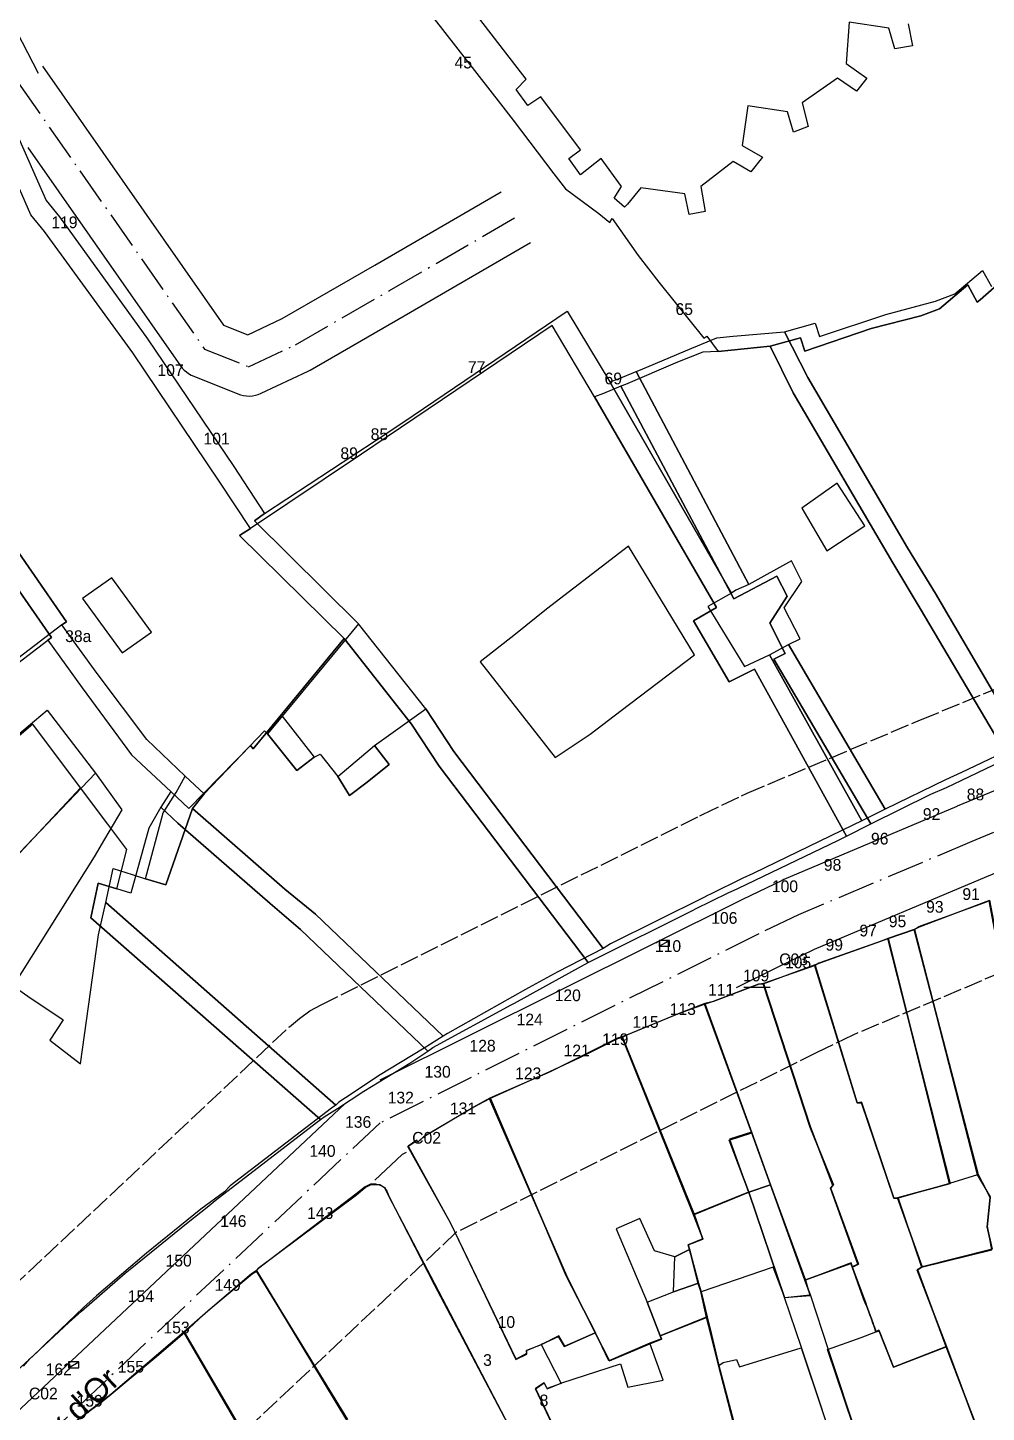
# Model space of a CAD drawing. Header units: metres. Extents: x 1927837 to 1929083, y 4266568 to 4267119.
# Drawn here: x 1928081.1 to 1928146.5, y 4266814.1 to 4266908.5 of the extents above; entities that cross this region are included whole.
import ezdxf
from ezdxf.enums import TextEntityAlignment as Align

# ---------------------------------------------------------------- set-up
doc = ezdxf.new("R2010")
doc.units = ezdxf.units.M
doc.linetypes.add('DASHDOT', pattern=[3.556, 2.54, -0.508, 0, -0.508])
doc.linetypes.add('DASHED', pattern=[1.524, 1.27, -0.254])
for name, color, linetype in [('ASS_AVALOIR', 5, 'CONTINUOUS'), ('BAT_BATI', 8, 'CONTINUOUS'), ('CAD_LIMITE', 94, 'CONTINUOUS'), ('CTL_A_QUALIFIER', 1, 'CONTINUOUS'), ('REC_EMPRISE', 6, 'DASHED'), ('TXT_ADRESSE', 8, 'CONTINUOUS'), ('TXT_VOIE', 7, 'CONTINUOUS'), ('VOI_AXE', 1, 'DASHDOT'), ('VOI_BORDURE', 7, 'CONTINUOUS')]:
    doc.layers.add(name, color=color, linetype=linetype)

# ---------------------------------------------------------------- blocks, each defined once
blk = doc.blocks.new('AVALOIR')
blk.add_line((-0.35, -0.2), (0.35, 0.2))
blk.add_lwpolyline([(-0.35, -0.2), (0.35, -0.2), (0.35, 0.2), (-0.35, 0.2)], close=True)

msp = doc.modelspace()

# ---------------------------------------------------------------- linework, layer by layer
at = {"layer": 'BAT_BATI'}
for points in [[(1928141.134, 4266908.775), (1928141.433, 4266907.274), (1928140.232, 4266907.075), (1928139.833, 4266908.476), (1928137.131, 4266908.879), (1928136.928, 4266906.077), (1928138.328, 4266905.075), (1928137.627, 4266904.175), (1928136.327, 4266905.077), (1928133.924, 4266903.378), (1928134.322, 4266901.776), (1928133.321, 4266901.376), (1928132.922, 4266902.778), (1928130.22, 4266903.181), (1928129.818, 4266900.479), (1928131.218, 4266899.678), (1928130.416, 4266898.677), (1928129.216, 4266899.379), (1928127.013, 4266897.68), (1928127.311, 4266895.978), (1928126.21, 4266895.779), (1928125.911, 4266897.181), (1928122.91, 4266897.583), (1928122.007, 4266896.484), (1928121.808, 4266896.283), (1928121.107, 4266896.885), (1928121.609, 4266897.685), (1928120.209, 4266899.587), (1928118.807, 4266898.488), (1928118.007, 4266899.589), (1928118.808, 4266900.19), (1928116.11, 4266903.795), (1928115.209, 4266903.195), (1928114.409, 4266904.297), (1928115.11, 4266904.996), (1928109.013, 4266912.908)], [(1928080.18, 4266901.727), (1928082.378, 4266896.721), (1928083.277, 4266895.619), (1928089.274, 4266887.308), (1928095.17, 4266878.595), (1928097.268, 4266875.391), (1928096.568, 4266874.891), (1928103.667, 4266867.879), (1928098.456, 4266861.579), (1928097.455, 4266860.379), (1928097.254, 4266860.579), (1928093.147, 4266856.28), (1928091.847, 4266857.482), (1928089.248, 4266859.986), (1928085.85, 4266864.493), (1928083.451, 4266867.798), (1928083.751, 4266867.998), (1928078.954, 4266874.907)], [(1928148.994, 4266859.73), (1928142.999, 4266869.944), (1928141.1, 4266873.047), (1928134.306, 4266884.662), (1928132.708, 4266887.766), (1928134.81, 4266888.365), (1928135.11, 4266887.464), (1928139.614, 4266888.961), (1928143.018, 4266889.859), (1928144.319, 4266890.357), (1928146.222, 4266891.957), (1928146.822, 4266890.856)], [(1928079.632, 4266851.289), (1928085.743, 4266857.687), (1928087.542, 4266855.184), (1928086.34, 4266853.184), (1928085.638, 4266851.984), (1928080.125, 4266843.182), (1928081.125, 4266842.48), (1928083.525, 4266840.877), (1928082.624, 4266839.476), (1928084.724, 4266837.874), (1928085.933, 4266846.679), (1928086.436, 4266848.88), (1928102.134, 4266835.054), (1928101.834, 4266834.855), (1928094.923, 4266829.557), (1928094.523, 4266829.157), (1928092.92, 4266827.958), (1928089.215, 4266824.959), (1928085.81, 4266822.06), (1928084.908, 4266821.26), (1928082.303, 4266818.76), (1928081.803, 4266818.261), (1928078.297, 4266815.062)], [(1928102.915, 4266813.638), (1928096.719, 4266823.751), (1928096.82, 4266823.951), (1928103.53, 4266828.948), (1928104.131, 4266829.448), (1928104.531, 4266829.648), (1928104.832, 4266829.648), (1928105.132, 4266829.648), (1928105.432, 4266829.447), (1928105.632, 4266829.146), (1928105.731, 4266828.846), (1928108.828, 4266822.839), (1928115.321, 4266810.523)], [(1928101.704, 4266802.63), (1928091.812, 4266819.553), (1928093.415, 4266821.052), (1928096.419, 4266823.551), (1928096.719, 4266823.751), (1928102.915, 4266813.638)]]:
    msp.add_lwpolyline(points, dxfattribs=at)
for points in [[(1928108.264, 4266862.07), (1928103.667, 4266867.879), (1928096.568, 4266874.891), (1928097.268, 4266875.391), (1928104.879, 4266880.388), (1928106.682, 4266881.587), (1928117.898, 4266889.181), (1928120.795, 4266884.375), (1928129.088, 4266869.957), (1928127.486, 4266869.057), (1928129.984, 4266864.952), (1928131.686, 4266865.751), (1928137.98, 4266854.435), (1928137.379, 4266854.136), (1928130.571, 4266850.841), (1928129.87, 4266850.541), (1928127.668, 4266849.441), (1928127.468, 4266849.342), (1928127.267, 4266849.242), (1928120.859, 4266846.045), (1928120.358, 4266845.746), (1928110.163, 4266859.166)], [(1928133.194, 4266872.154), (1928130.29, 4266870.556), (1928122.597, 4266885.074), (1928122.898, 4266885.174), (1928126.402, 4266886.671), (1928128.104, 4266887.371), (1928129.205, 4266887.47), (1928132.708, 4266887.766), (1928134.306, 4266884.662), (1928141.1, 4266873.047), (1928142.999, 4266869.944), (1928148.994, 4266859.73), (1928144.789, 4266857.732), (1928143.687, 4266857.233), (1928139.583, 4266855.235), (1928132.988, 4266866.45), (1928133.789, 4266866.85), (1928132.69, 4266868.952), (1928133.893, 4266870.753)], [(1928129.389, 4266870.156), (1928129.088, 4266869.957), (1928120.795, 4266884.375), (1928121.396, 4266884.575), (1928122.597, 4266885.074), (1928130.29, 4266870.556)], [(1928135.596, 4266872.853), (1928138.2, 4266874.551), (1928136.301, 4266877.456), (1928133.897, 4266875.756)], [(1928061.223, 4266856.61), (1928061.524, 4266856.71), (1928059.125, 4266860.114), (1928071.844, 4266870.111), (1928072.645, 4266870.21), (1928075.549, 4266872.409), (1928078.654, 4266874.708), (1928078.954, 4266874.907), (1928083.751, 4266867.998), (1928083.451, 4266867.798), (1928080.447, 4266865.499), (1928079.344, 4266864.7), (1928078.243, 4266863.899), (1928077.342, 4266863.199), (1928075.339, 4266861.7), (1928073.836, 4266860.501), (1928073.235, 4266859.902), (1928072.334, 4266859.102), (1928071.733, 4266858.602), (1928071.132, 4266858.302), (1928064.122, 4266852.905)], [(1928117.069, 4266858.759), (1928119.472, 4266860.358), (1928121.575, 4266861.957), (1928126.582, 4266865.756), (1928122.086, 4266873.166), (1928116.477, 4266868.868), (1928114.374, 4266867.168), (1928111.97, 4266865.268)], [(1928089.555, 4266867.291), (1928086.856, 4266870.997), (1928084.854, 4266869.598), (1928087.552, 4266865.892)], [(1928131.686, 4266865.751), (1928132.988, 4266866.45), (1928139.583, 4266855.235), (1928137.98, 4266854.435)], [(1928076.733, 4266854.394), (1928075.634, 4266855.896), (1928079.841, 4266859.795), (1928082.445, 4266861.994), (1928085.743, 4266857.687), (1928079.632, 4266851.289)], [(1928092.346, 4266855.28), (1928093.147, 4266856.28), (1928097.254, 4266860.579), (1928097.455, 4266860.379), (1928099.454, 4266857.875), (1928100.656, 4266858.775), (1928101.056, 4266858.974), (1928102.256, 4266857.472), (1928103.055, 4266856.17), (1928104.257, 4266857.07), (1928105.759, 4266858.269), (1928104.759, 4266859.571), (1928108.264, 4266862.07), (1928110.163, 4266859.166), (1928120.358, 4266845.746), (1928117.255, 4266844.148), (1928115.252, 4266843.049), (1928115.052, 4266842.948), (1928109.745, 4266839.951), (1928109.445, 4266839.751), (1928100.745, 4266848.066), (1928098.646, 4266849.77)], [(1928097.455, 4266860.379), (1928098.456, 4266861.579), (1928100.656, 4266858.775), (1928099.454, 4266857.875)], [(1928102.256, 4266857.472), (1928104.759, 4266859.571), (1928105.759, 4266858.269), (1928104.257, 4266857.07), (1928103.055, 4266856.17)], [(1928090.54, 4266850.078), (1928089.139, 4266850.479), (1928090.344, 4266854.982), (1928091.246, 4266856.381), (1928091.847, 4266857.482), (1928093.147, 4266856.28), (1928092.346, 4266855.28)], [(1928086.436, 4266848.88), (1928086.938, 4266851.181), (1928088.239, 4266850.78), (1928089.139, 4266850.479), (1928090.54, 4266850.078), (1928092.346, 4266855.28), (1928098.646, 4266849.77), (1928100.745, 4266848.066), (1928109.445, 4266839.751), (1928108.143, 4266838.952), (1928105.039, 4266837.053), (1928103.236, 4266835.854), (1928102.335, 4266835.254), (1928102.134, 4266835.054)], [(1928143.751, 4266818.602), (1928141.755, 4266823.808), (1928142.055, 4266824.008), (1928146.859, 4266825.205), (1928146.561, 4266826.807), (1928146.763, 4266828.808), (1928145.864, 4266830.31), (1928141.576, 4266847.027), (1928141.877, 4266847.226), (1928146.481, 4266848.924), (1928146.682, 4266849.023), (1928149.769, 4266832.808), (1928149.969, 4266832.808), (1928150.566, 4266828.804), (1928150.865, 4266827.202), (1928150.265, 4266827.003), (1928152.357, 4266817.794), (1928152.557, 4266817.794), (1928153.454, 4266814.291), (1928146.247, 4266811.895)], [(1928139.775, 4266846.429), (1928141.576, 4266847.027), (1928145.864, 4266830.31), (1928143.962, 4266829.711)], [(1928134.769, 4266844.631), (1928135.069, 4266844.731), (1928139.274, 4266846.228), (1928139.775, 4266846.429), (1928143.962, 4266829.711), (1928140.458, 4266828.714), (1928140.158, 4266828.714), (1928137.962, 4266835.221), (1928137.662, 4266835.221)], [(1928139.149, 4266819.707), (1928138.948, 4266819.608), (1928138.848, 4266819.908), (1928138.748, 4266820.209), (1928138.649, 4266820.509), (1928138.349, 4266821.31), (1928138.249, 4266821.61), (1928138.15, 4266821.91), (1928137.351, 4266824.013), (1928137.752, 4266824.212), (1928135.855, 4266829.419), (1928136.056, 4266829.618), (1928134.458, 4266833.523), (1928131.265, 4266843.333), (1928134.769, 4266844.631), (1928137.662, 4266835.221), (1928137.962, 4266835.221), (1928140.158, 4266828.714), (1928140.458, 4266828.714), (1928142.055, 4266824.008), (1928141.755, 4266823.808), (1928143.751, 4266818.602), (1928140.147, 4266817.205)], [(1928131.752, 4266829.623), (1928130.454, 4266833.226), (1928127.261, 4266841.937), (1928127.861, 4266842.136), (1928130.965, 4266843.334), (1928131.265, 4266843.333), (1928134.458, 4266833.523), (1928136.056, 4266829.618), (1928135.855, 4266829.419), (1928137.752, 4266824.212), (1928137.351, 4266824.013), (1928137.251, 4266824.313), (1928134.148, 4266823.116)], [(1928121.654, 4266839.74), (1928121.954, 4266839.84), (1928125.558, 4266841.338), (1928127.261, 4266841.937), (1928130.454, 4266833.226), (1928128.953, 4266832.727), (1928130.251, 4266829.124), (1928126.546, 4266827.626)], [(1928123.536, 4266818.822), (1928120.733, 4266817.624), (1928119.834, 4266819.526), (1928117.836, 4266823.431), (1928112.643, 4266835.545), (1928112.843, 4266835.646), (1928116.748, 4266837.342), (1928118.751, 4266838.342), (1928121.354, 4266839.64), (1928121.654, 4266839.74), (1928126.546, 4266827.626), (1928127.145, 4266825.924), (1928126.144, 4266825.525), (1928126.244, 4266825.224), (1928125.242, 4266824.725), (1928123.842, 4266825.126), (1928122.843, 4266827.329), (1928121.241, 4266826.63), (1928123.338, 4266821.625), (1928124.237, 4266819.322), (1928124.337, 4266819.122)], [(1928117.731, 4266818.628), (1928117.332, 4266819.328), (1928116.13, 4266818.729), (1928115.129, 4266818.329), (1928115.128, 4266818.129), (1928114.428, 4266817.73), (1928109.933, 4266827.041), (1928107.036, 4266832.248), (1928107.636, 4266832.647), (1928107.737, 4266832.548), (1928108.137, 4266832.948), (1928111.541, 4266834.946), (1928112.643, 4266835.545), (1928117.836, 4266823.431), (1928119.834, 4266819.526)], [(1928126.842, 4266822.922), (1928126.244, 4266825.224), (1928126.144, 4266825.525), (1928127.145, 4266825.924), (1928126.546, 4266827.626), (1928130.251, 4266829.124), (1928131.752, 4266829.623), (1928134.148, 4266823.116), (1928134.447, 4266822.115), (1928132.746, 4266821.915), (1928131.947, 4266824.018), (1928127.041, 4266822.321)], [(1928125.14, 4266822.324), (1928125.242, 4266824.725), (1928126.244, 4266825.224), (1928126.842, 4266822.922)], [(1928124.237, 4266819.322), (1928123.338, 4266821.625), (1928125.14, 4266822.324), (1928126.842, 4266822.922), (1928127.041, 4266822.321), (1928127.44, 4266820.619)], [(1928121.017, 4266800.91), (1928121.418, 4266801.811), (1928117.624, 4266811.722), (1928115.727, 4266815.727), (1928116.328, 4266816.127), (1928116.527, 4266815.726), (1928117.528, 4266816.126), (1928121.533, 4266817.422), (1928122.032, 4266815.821), (1928124.434, 4266816.319), (1928123.536, 4266818.822), (1928124.337, 4266819.122), (1928124.237, 4266819.322), (1928127.44, 4266820.619), (1928127.74, 4266819.418), (1928128.238, 4266817.316), (1928130.931, 4266807.105), (1928131.931, 4266807.605), (1928132.329, 4266804.402), (1928129.926, 4266803.704), (1928124.521, 4266802.007), (1928121.217, 4266800.61)], [(1928094.998, 4266802.436), (1928089.991, 4266799.038), (1928080.093, 4266809.356), (1928082.798, 4266812.155), (1928083.499, 4266812.855), (1928086.203, 4266814.854), (1928086.804, 4266815.354), (1928089.909, 4266817.953), (1928091.812, 4266819.553), (1928101.704, 4266802.63), (1928097.297, 4266799.331)], [(1928135.645, 4266818.41), (1928137.947, 4266819.208), (1928138.948, 4266819.608), (1928139.149, 4266819.707), (1928140.147, 4266817.205), (1928143.751, 4266818.602), (1928146.247, 4266811.895), (1928142.842, 4266809.297), (1928142.641, 4266809.096), (1928139.736, 4266806.297)], [(1928128.238, 4266817.316), (1928128.538, 4266817.516), (1928129.439, 4266817.716), (1928129.639, 4266817.215), (1928133.844, 4266818.512), (1928136.738, 4266809.903), (1928131.931, 4266807.605), (1928130.931, 4266807.105)]]:
    msp.add_lwpolyline(points, close=True, dxfattribs=at)
at = {"layer": 'CAD_LIMITE'}
for points in [[(1928107.203, 4266911.208), (1928113.346, 4266903.311), (1928114.207, 4266902.197), (1928116.979, 4266898.549), (1928117.789, 4266897.522), (1928120.045, 4266895.835), (1928120.809, 4266895.229), (1928120.964, 4266895.49), (1928122.742, 4266892.974), (1928124.151, 4266891.156), (1928127.202, 4266887.352), (1928127.416, 4266887.482), (1928128.18, 4266886.431), (1928131.737, 4266886.793), (1928133.795, 4266887.356), (1928134.1, 4266886.467), (1928138.631, 4266887.998), (1928141.997, 4266888.865), (1928143.277, 4266889.333), (1928145.202, 4266890.982), (1928145.854, 4266889.804), (1928146.043, 4266889.967), (1928147.005, 4266890.802)], [(1928077.904, 4266873.885), (1928082.74, 4266866.942), (1928082.489, 4266866.755), (1928084.825, 4266863.514), (1928088.193, 4266858.942), (1928090.884, 4266856.437), (1928092.105, 4266855.291), (1928096.294, 4266859.568), (1928096.49, 4266859.342), (1928097.462, 4266860.533), (1928102.702, 4266866.872), (1928095.559, 4266873.888), (1928096.307, 4266874.371), (1928094.159, 4266877.596), (1928088.274, 4266886.348), (1928082.257, 4266894.616), (1928081.334, 4266895.75), (1928079.14, 4266900.698)], [(1928147.005, 4266890.802), (1928146.043, 4266889.967), (1928145.854, 4266889.804), (1928145.202, 4266890.982), (1928143.277, 4266889.333), (1928141.997, 4266888.865), (1928138.631, 4266887.998), (1928134.1, 4266886.467), (1928133.795, 4266887.356), (1928131.737, 4266886.793)], [(1928102.702, 4266866.872), (1928107.28, 4266861.021), (1928109.171, 4266858.176), (1928119.326, 4266844.774), (1928119.816, 4266845.037), (1928126.293, 4266848.262), (1928126.492, 4266848.358), (1928126.654, 4266848.431), (1928128.872, 4266849.523), (1928129.532, 4266849.836), (1928136.405, 4266853.131), (1928136.95, 4266853.395), (1928130.665, 4266864.779), (1928128.938, 4266863.916), (1928126.515, 4266868.077), (1928128.084, 4266868.978), (1928119.754, 4266883.335), (1928116.867, 4266888.213), (1928105.627, 4266880.612), (1928103.866, 4266879.426), (1928096.307, 4266874.371), (1928095.559, 4266873.888), (1928102.702, 4266866.872)], [(1928128.18, 4266886.431), (1928127.135, 4266886.382), (1928125.41, 4266885.697), (1928121.88, 4266884.179), (1928121.547, 4266884.078), (1928129.265, 4266869.577), (1928132.193, 4266871.128), (1928132.883, 4266869.752), (1928131.708, 4266867.908), (1928132.766, 4266865.855), (1928131.984, 4266865.46), (1928138.599, 4266854.233), (1928142.698, 4266856.261), (1928143.767, 4266856.711), (1928147.99, 4266858.742), (1928141.967, 4266868.912), (1928140.105, 4266872.037), (1928133.297, 4266883.613), (1928131.737, 4266886.793), (1928128.18, 4266886.431)], [(1928131.737, 4266886.793), (1928133.297, 4266883.613), (1928140.105, 4266872.037), (1928141.967, 4266868.912), (1928147.99, 4266858.742)], [(1928121.547, 4266884.078), (1928120.378, 4266883.58), (1928119.754, 4266883.335), (1928128.084, 4266868.978), (1928126.515, 4266868.077), (1928128.938, 4266863.916), (1928130.665, 4266864.779), (1928136.95, 4266853.395), (1928138.599, 4266854.233), (1928131.984, 4266865.46), (1928132.766, 4266865.855), (1928131.708, 4266867.908), (1928132.883, 4266869.752), (1928132.193, 4266871.128), (1928129.265, 4266869.577), (1928121.547, 4266884.078)], [(1928077.623, 4266873.686), (1928074.518, 4266871.394), (1928071.613, 4266869.22), (1928070.884, 4266869.061), (1928058.081, 4266859.09), (1928060.483, 4266855.752), (1928060.184, 4266855.574), (1928063.091, 4266851.864), (1928070.082, 4266857.299), (1928070.734, 4266857.634), (1928071.31, 4266858.122), (1928072.242, 4266858.912), (1928072.871, 4266859.446), (1928074.38, 4266860.724), (1928076.32, 4266862.162), (1928077.2, 4266862.872), (1928078.343, 4266863.669), (1928079.456, 4266864.443), (1928082.489, 4266866.755), (1928082.74, 4266866.942), (1928077.904, 4266873.885), (1928077.623, 4266873.686)], [(1928090.884, 4266856.437), (1928090.196, 4266855.367), (1928091.345, 4266854.285), (1928097.635, 4266848.807), (1928099.707, 4266847.024), (1928108.404, 4266838.742), (1928108.731, 4266838.976), (1928114.07, 4266841.904), (1928114.293, 4266842.012), (1928116.231, 4266843.083), (1928119.326, 4266844.774), (1928109.171, 4266858.176), (1928107.28, 4266861.021), (1928102.702, 4266866.872), (1928097.462, 4266860.533), (1928096.49, 4266859.342), (1928096.294, 4266859.568), (1928092.105, 4266855.291), (1928090.884, 4266856.437)], [(1928084.704, 4266856.692), (1928081.462, 4266861.024), (1928078.787, 4266858.747), (1928074.654, 4266854.85), (1928075.729, 4266853.41), (1928078.641, 4266850.223), (1928084.704, 4266856.692)], [(1928080.83, 4266817.262), (1928081.265, 4266817.767), (1928083.926, 4266820.231), (1928084.788, 4266821.019), (1928087.765, 4266823.595), (1928088.204, 4266823.978), (1928091.931, 4266826.993), (1928093.474, 4266828.183), (1928093.906, 4266828.554), (1928100.799, 4266833.885), (1928101.08, 4266834.085), (1928085.414, 4266847.832), (1928085.915, 4266850.197), (1928087.187, 4266849.798), (1928087.863, 4266852.491), (1928086.583, 4266854.202), (1928084.704, 4266856.692), (1928078.641, 4266850.223)], [(1928101.08, 4266834.085), (1928101.324, 4266834.26), (1928102.241, 4266834.838), (1928104.034, 4266836.004), (1928107.16, 4266837.929), (1928108.404, 4266838.742), (1928099.707, 4266847.024), (1928097.635, 4266848.807), (1928091.345, 4266854.285), (1928090.196, 4266855.367), (1928089.365, 4266853.947), (1928088.15, 4266849.51), (1928087.187, 4266849.798), (1928085.915, 4266850.197), (1928085.414, 4266847.832), (1928101.08, 4266834.085)], [(1928153.453, 4266814.3), (1928152.546, 4266817.781), (1928152.365, 4266817.819), (1928150.213, 4266827.016), (1928150.814, 4266827.249), (1928150.578, 4266828.82), (1928149.981, 4266832.813), (1928149.717, 4266832.77), (1928146.662, 4266848.997), (1928146.431, 4266848.922), (1928141.9, 4266847.201), (1928141.546, 4266847.033), (1928145.907, 4266830.32), (1928146.744, 4266828.76), (1928146.528, 4266826.761), (1928146.879, 4266825.25), (1928142.095, 4266824.032), (1928141.782, 4266823.843), (1928143.737, 4266818.575), (1928146.274, 4266811.916), (1928153.453, 4266814.3)], [(1928141.546, 4266847.033), (1928139.764, 4266846.424), (1928144, 4266829.706), (1928140.418, 4266828.742), (1928142.095, 4266824.032), (1928146.879, 4266825.25), (1928146.528, 4266826.761), (1928146.744, 4266828.76), (1928145.907, 4266830.32), (1928141.546, 4266847.033)], [(1928140.418, 4266828.742), (1928144, 4266829.706), (1928139.764, 4266846.424), (1928139.294, 4266846.229), (1928135.052, 4266844.741), (1928134.792, 4266844.587), (1928137.669, 4266835.216), (1928137.972, 4266835.26), (1928140.169, 4266828.711), (1928140.418, 4266828.742)], [(1928142.095, 4266824.032), (1928140.418, 4266828.742), (1928140.169, 4266828.711), (1928137.972, 4266835.26), (1928137.669, 4266835.216), (1928134.792, 4266844.587), (1928131.274, 4266843.348), (1928134.487, 4266833.555), (1928136.013, 4266829.573), (1928135.848, 4266829.389), (1928137.722, 4266824.219), (1928137.322, 4266824.038), (1928138.104, 4266821.864), (1928138.198, 4266821.634), (1928138.318, 4266821.327), (1928138.43, 4266821.042), (1928138.526, 4266820.756), (1928138.638, 4266820.482), (1928138.742, 4266820.197), (1928138.845, 4266819.922), (1928138.967, 4266819.593), (1928139.159, 4266819.667), (1928140.139, 4266817.2), (1928143.737, 4266818.575), (1928141.782, 4266823.843), (1928142.095, 4266824.032)], [(1928131.274, 4266843.348), (1928130.987, 4266843.304), (1928127.873, 4266842.124), (1928127.277, 4266841.981), (1928130.477, 4266833.177), (1928131.762, 4266829.62), (1928134.105, 4266823.132), (1928137.228, 4266824.268), (1928137.322, 4266824.038), (1928137.722, 4266824.219), (1928135.848, 4266829.389), (1928136.013, 4266829.573), (1928134.487, 4266833.555), (1928131.274, 4266843.348)], [(1928126.508, 4266827.584), (1928130.28, 4266829.133), (1928128.941, 4266832.666), (1928130.477, 4266833.177), (1928127.277, 4266841.981), (1928125.567, 4266841.318), (1928122.003, 4266839.844), (1928121.642, 4266839.675), (1928126.508, 4266827.584)], [(1928119.806, 4266819.547), (1928120.781, 4266817.636), (1928123.528, 4266818.791), (1928124.329, 4266819.109), (1928124.235, 4266819.339), (1928127.401, 4266820.577), (1928127.009, 4266822.364), (1928126.833, 4266822.892), (1928126.233, 4266825.239), (1928126.152, 4266825.525), (1928127.137, 4266825.939), (1928126.508, 4266827.584), (1928121.642, 4266839.675), (1928121.333, 4266839.586), (1928118.739, 4266838.292), (1928116.696, 4266837.339), (1928112.845, 4266835.599), (1928112.607, 4266835.49), (1928117.854, 4266823.435), (1928119.806, 4266819.547)], [(1928119.806, 4266819.547), (1928117.854, 4266823.435), (1928112.607, 4266835.49), (1928111.495, 4266834.905), (1928108.131, 4266832.893), (1928107.713, 4266832.544), (1928107.654, 4266832.665), (1928107.044, 4266832.265), (1928109.952, 4266827.02), (1928114.404, 4266817.717), (1928115.156, 4266818.089), (1928115.132, 4266818.333), (1928116.133, 4266818.736), (1928117.308, 4266819.279), (1928117.724, 4266818.593), (1928119.806, 4266819.547)], [(1928130.28, 4266829.133), (1928131.762, 4266829.62), (1928130.477, 4266833.177), (1928128.941, 4266832.666), (1928130.28, 4266829.133)], [(1928115.295, 4266810.554), (1928108.867, 4266822.866), (1928105.738, 4266828.848), (1928105.602, 4266829.132), (1928105.443, 4266829.449), (1928105.172, 4266829.584), (1928104.849, 4266829.661), (1928104.489, 4266829.67), (1928104.121, 4266829.49), (1928103.483, 4266828.989), (1928096.846, 4266823.923), (1928096.71, 4266823.784), (1928102.882, 4266813.587)], [(1928127.401, 4266820.577), (1928127.692, 4266819.453), (1928128.206, 4266817.336), (1928130.881, 4266807.068), (1928131.94, 4266807.596), (1928136.756, 4266809.849), (1928133.88, 4266818.542), (1928132.719, 4266821.937), (1928130.28, 4266829.133), (1928126.508, 4266827.584), (1928127.137, 4266825.939), (1928126.152, 4266825.525), (1928126.233, 4266825.239), (1928126.833, 4266822.892), (1928127.009, 4266822.364), (1928127.401, 4266820.577)], [(1928130.28, 4266829.133), (1928132.719, 4266821.937), (1928134.486, 4266822.089), (1928134.105, 4266823.132), (1928131.762, 4266829.62), (1928130.28, 4266829.133)], [(1928143.737, 4266818.575), (1928140.139, 4266817.2), (1928139.159, 4266819.667), (1928138.967, 4266819.593), (1928138.845, 4266819.922), (1928138.742, 4266820.197), (1928138.638, 4266820.482), (1928138.526, 4266820.756), (1928138.43, 4266821.042), (1928138.318, 4266821.327), (1928138.198, 4266821.634), (1928138.104, 4266821.864), (1928137.322, 4266824.038), (1928137.228, 4266824.268), (1928134.105, 4266823.132), (1928134.486, 4266822.089), (1928135.682, 4266818.407), (1928139.704, 4266806.297), (1928142.62, 4266809.071), (1928142.855, 4266809.246), (1928146.274, 4266811.916), (1928143.737, 4266818.575)], [(1928106.832, 4266795.268), (1928112.746, 4266798.951), (1928112.851, 4266798.844), (1928113.073, 4266798.974), (1928109.009, 4266806.156), (1928106.418, 4266805.663), (1928105.639, 4266807.325), (1928103.863, 4266811.32), (1928102.882, 4266813.587), (1928096.71, 4266823.784), (1928096.383, 4266823.561), (1928093.405, 4266821.007), (1928091.769, 4266819.58), (1928101.655, 4266802.588), (1928102.007, 4266802.79), (1928103.266, 4266800.8), (1928106.832, 4266795.268)], [(1928130.881, 4266807.068), (1928128.206, 4266817.336), (1928127.692, 4266819.453), (1928127.401, 4266820.577), (1928124.235, 4266819.339), (1928124.329, 4266819.109), (1928123.528, 4266818.791), (1928120.781, 4266817.636), (1928119.806, 4266819.547), (1928117.724, 4266818.593), (1928117.308, 4266819.279), (1928116.133, 4266818.736), (1928117.486, 4266816.082), (1928116.53, 4266815.747), (1928116.328, 4266816.129), (1928115.725, 4266815.752), (1928117.611, 4266811.76)], [(1928089.989, 4266798.986), (1928094.98, 4266802.47), (1928097.264, 4266799.36), (1928099.67, 4266796.967), (1928103.486, 4266793.168), (1928106.832, 4266795.268), (1928103.266, 4266800.8), (1928102.007, 4266802.79), (1928101.655, 4266802.588), (1928091.769, 4266819.58), (1928089.897, 4266817.989), (1928086.774, 4266815.33), (1928086.181, 4266814.886), (1928083.468, 4266812.797), (1928082.804, 4266812.128), (1928080.039, 4266809.304), (1928089.989, 4266798.986)]]:
    msp.add_lwpolyline(points, dxfattribs=at)
at = {"layer": 'CTL_A_QUALIFIER'}
for points in [[(1928129.945, 4266843.1), (1928131.745, 4266843.1)], [(1928102.726, 4266835.154), (1928056.677, 4266791.855)], [(1928106.922, 4266831.836), (1928106.638, 4266831.695), (1928104.781, 4266829.948)]]:
    msp.add_lwpolyline(points, dxfattribs=at)
at = {"layer": 'REC_EMPRISE'}
for points in [[(1928052.293, 4266796.517), (1928098.97, 4266840.407), (1928099.636, 4266840.975), (1928100.354, 4266841.476), (1928101.118, 4266841.904), (1928126.95, 4266854.79), (1928127.071, 4266854.849), (1928129.774, 4266856.148), (1928130.168, 4266856.326), (1928141.981, 4266861.318), (1928142.052, 4266861.348), (1928153.341, 4266866.006), (1928165.043, 4266871.941), (1928165.171, 4266872.005), (1928190.725, 4266884.457), (1928208.303, 4266895.761)], [(1928217.948, 4266880.563), (1928200.014, 4266869.029), (1928199.088, 4266868.509), (1928173.121, 4266855.855), (1928161.169, 4266849.794), (1928160.531, 4266849.501), (1928148.953, 4266844.723), (1928137.373, 4266839.829), (1928134.925, 4266838.653), (1928110.337, 4266826.388), (1928064.623, 4266783.404)]]:
    msp.add_lwpolyline(points, dxfattribs=at)
at = {"layer": 'VOI_AXE'}
for points in [[(1928080.483, 4266904.729), (1928093.176, 4266886.603), (1928096.178, 4266885.399), (1928099.381, 4266886.897), (1928105.79, 4266890.594)], [(1928105.79, 4266890.594), (1928114.401, 4266895.59)], [(1928213.171, 4266888.191), (1928195.146, 4266876.599), (1928169.114, 4266863.914), (1928157.098, 4266857.82), (1928145.485, 4266853.028), (1928133.671, 4266848.035)], [(1928133.671, 4266848.035), (1928130.968, 4266846.737)], [(1928130.968, 4266846.737), (1928105.135, 4266833.85)], [(1928105.135, 4266833.85), (1928058.458, 4266789.961)]]:
    msp.add_lwpolyline(points, dxfattribs=at)
at = {"layer": 'VOI_BORDURE'}
for points in [[(1928078.544, 4266911.774), (1928081.817, 4266905.415)], [(1928082.122, 4266905.876), (1928094.473, 4266888.238), (1928096.117, 4266887.579), (1928098.456, 4266888.673), (1928104.79, 4266892.326)], [(1928081.119, 4266900.334), (1928091.538, 4266885.456), (1928091.656, 4266885.304), (1928091.788, 4266885.164), (1928091.933, 4266885.037), (1928092.089, 4266884.924), (1928092.256, 4266884.827), (1928092.431, 4266884.747), (1928095.433, 4266883.543), (1928095.627, 4266883.477), (1928095.826, 4266883.431), (1928096.029, 4266883.405), (1928096.233, 4266883.4), (1928096.437, 4266883.416), (1928096.639, 4266883.453), (1928096.835, 4266883.511), (1928097.025, 4266883.588), (1928100.228, 4266885.086), (1928100.38, 4266885.165), (1928106.789, 4266888.861)], [(1928226.236, 4266899.204), (1928211.817, 4266890.411), (1928211.764, 4266890.378), (1928193.869, 4266878.869), (1928167.975, 4266866.252), (1928167.938, 4266866.233), (1928156.013, 4266860.185), (1928144.493, 4266855.432), (1928144.473, 4266855.423), (1928132.659, 4266850.43), (1928132.545, 4266850.379), (1928129.842, 4266849.08), (1928129.807, 4266849.063), (1928105.128, 4266836.752)], [(1928104.786, 4266892.324), (1928113.397, 4266897.32)], [(1928228.944, 4266894.765), (1928214.551, 4266885.987), (1928196.552, 4266874.412), (1928196.285, 4266874.262), (1928170.271, 4266861.586), (1928158.274, 4266855.501), (1928158.09, 4266855.417), (1928146.487, 4266850.629), (1928134.741, 4266845.665), (1928132.111, 4266844.402), (1928129.42, 4266843.059)], [(1928106.793, 4266888.864), (1928115.404, 4266893.86)]]:
    msp.add_lwpolyline(points, dxfattribs=at)

# ---------------------------------------------------------------- block references
at = {"layer": 'ASS_AVALOIR'}
for p in [(1928124.52, 4266846.091), (1928084.24, 4266817.36)]:
    msp.add_blockref('AVALOIR', p, dxfattribs=at)

# ---------------------------------------------------------------- texts
at = {"layer": 'CTL_A_QUALIFIER'}
for s, p in [('C03', (1928132.35, 4266844.6)), ('C02', (1928107.33, 4266832.43)), ('C02', (1928081.2, 4266815))]:
    msp.add_text(s, height=0.8, dxfattribs=at).set_placement(p)
at = {"layer": 'TXT_ADRESSE'}
for s, p in [('45', (1928110.217, 4266905.732)), ('119', (1928082.726, 4266894.839)), ('65', (1928125.283, 4266888.925)), ('107', (1928089.962, 4266884.765)), ('77', (1928111.128, 4266884.975)), ('69', (1928120.445, 4266884.196)), ('101', (1928093.1, 4266880.098)), ('85', (1928104.499, 4266880.398)), ('89', (1928102.436, 4266879.099)), ('38a', (1928083.67, 4266866.627)), ('88', (1928145.137, 4266855.84)), ('92', (1928142.144, 4266854.502)), ('96', (1928138.609, 4266852.824)), ('98', (1928135.395, 4266851.036)), ('100', (1928131.851, 4266849.578)), ('91', (1928144.841, 4266849.045)), ('93', (1928142.368, 4266848.177)), ('106', (1928127.716, 4266847.42)), ('95', (1928139.825, 4266847.189)), ('97', (1928137.823, 4266846.56)), ('110', (1928123.881, 4266845.502)), ('99', (1928135.51, 4266845.591)), ('105', (1928132.747, 4266844.383)), ('109', (1928129.884, 4266843.495)), ('111', (1928127.501, 4266842.527)), ('120', (1928117.043, 4266842.146)), ('124', (1928114.449, 4266840.497)), ('113', (1928124.888, 4266841.208)), ('115', (1928122.345, 4266840.33)), ('128', (1928111.235, 4266838.709)), ('119', (1928120.282, 4266839.151)), ('121', (1928117.65, 4266838.383)), ('130', (1928108.171, 4266836.93)), ('123', (1928114.346, 4266836.825)), ('132', (1928105.657, 4266835.171)), ('131', (1928109.9, 4266834.437)), ('136', (1928102.753, 4266833.513)), ('140', (1928100.32, 4266831.534)), ('143', (1928100.166, 4266827.301)), ('146', (1928094.24, 4266826.756)), ('150', (1928090.515, 4266824.057)), ('154', (1928087.941, 4266821.638)), ('149', (1928093.856, 4266822.403)), ('10', (1928113.159, 4266819.873)), ('153', (1928090.371, 4266819.494)), ('155', (1928087.256, 4266816.825)), ('3', (1928112.165, 4266817.281)), ('162', (1928082.342, 4266816.649)), ('159', (1928084.451, 4266814.505)), ('8', (1928116.016, 4266814.526))]:
    msp.add_text(s, height=0.8, dxfattribs=at).set_placement(p)
at = {"layer": 'TXT_VOIE'}
msp.add_text("Rue Croix d'Or", height=1.6, rotation=-316.76276, dxfattribs=at).set_placement((1928081.797, 4266811.906), align=Align.MIDDLE_CENTER)

doc.saveas('drawing.dxf')
